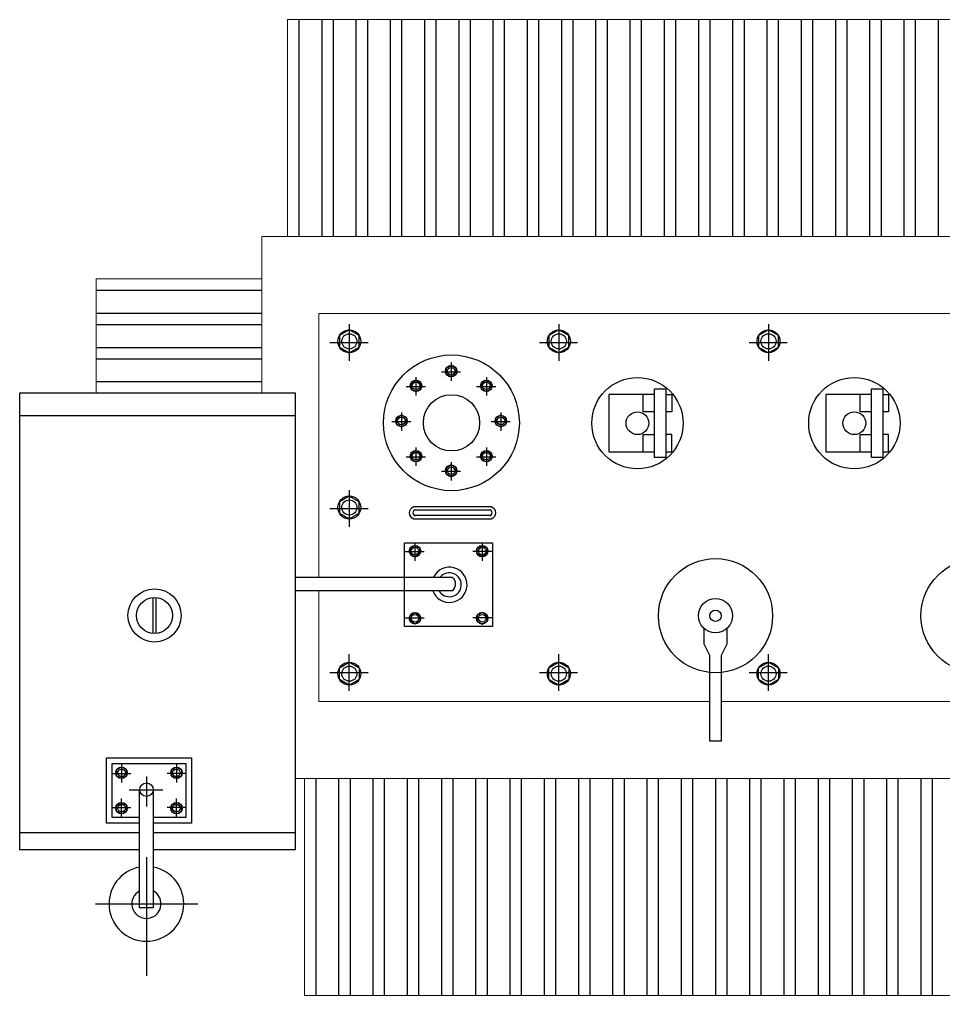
# Model space of a CAD drawing. Header units: inches. Extents: x 26.65 to 29.59, y 17.38 to 20.71.
# Drawn here: x 27.943 to 28.752, y 19.85 to 20.705 of the extents above; entities that cross this region are included whole.
import ezdxf

# ---------------------------------------------------------------- set-up
doc = ezdxf.new("R2010")
doc.units = ezdxf.units.IN
doc.header["$MEASUREMENT"] = 0
doc.linetypes.add('CENTERX2', pattern=[101.6, 63.5, -12.7, 12.7, -12.7])
doc.linetypes.add('DASHEDX2', pattern=[1.5, 1, -0.5])
doc.layers.add('001_Dark_1 50', color=7, linetype='Continuous', lineweight=0, true_color=0x5c5c5c)
doc.layers.add('003_Light_1 50', color=7, linetype='Continuous', true_color=0xc2c2c2)

msp = doc.modelspace()

# ---------------------------------------------------------------- linework, layer by layer
at = {"layer": '001_Dark_1 50'}
for points in [[(29.3875, 20.51512), (29.3875, 20.70512), (28.1775, 20.70512), (28.1775, 20.51512)], [(28.18467, 20.04012), (29.41, 20.04012), (29.41, 20.51512), (28.155, 20.51512), (28.155, 20.37787)], [(28.155, 20.47787), (28.01, 20.47787), (28.01, 20.37787)], [(29.0175, 20.10762), (29.36, 20.10762), (29.36, 20.44762), (28.205, 20.44762), (28.205, 20.2167)], [(28.205, 20.20466), (28.205, 20.10762), (28.5475, 20.10762)], [(28.5575, 20.10762), (28.7775, 20.10762)], [(28.19234, 20.04012), (28.19234, 19.85012), (29.40234, 19.85012), (29.40234, 20.04012)]]:
    msp.add_lwpolyline(points, dxfattribs=at)
at = {"layer": '003_Light_1 50'}
for p, q in [((28.1875, 20.70512), (28.1875, 20.51512)), ((28.2075, 20.70512), (28.2075, 20.51512)), ((28.2175, 20.70512), (28.2175, 20.51512)), ((28.2375, 20.70512), (28.2375, 20.51512)), ((28.2475, 20.70512), (28.2475, 20.51512)), ((28.2675, 20.70512), (28.2675, 20.51512)), ((28.2775, 20.70512), (28.2775, 20.51512)), ((28.2975, 20.70512), (28.2975, 20.51512)), ((28.3075, 20.70512), (28.3075, 20.51512)), ((28.3275, 20.70512), (28.3275, 20.51512)), ((28.3375, 20.70512), (28.3375, 20.51512)), ((28.3575, 20.70512), (28.3575, 20.51512)), ((28.3675, 20.70512), (28.3675, 20.51512)), ((28.3875, 20.70512), (28.3875, 20.51512)), ((28.3975, 20.70512), (28.3975, 20.51512)), ((28.4175, 20.70512), (28.4175, 20.51512)), ((28.4275, 20.70512), (28.4275, 20.51512)), ((28.4475, 20.70512), (28.4475, 20.51512)), ((28.4575, 20.70512), (28.4575, 20.51512)), ((28.4775, 20.70512), (28.4775, 20.51512)), ((28.4875, 20.70512), (28.4875, 20.51512)), ((28.5075, 20.70512), (28.5075, 20.51512)), ((28.5175, 20.70512), (28.5175, 20.51512)), ((28.5375, 20.70512), (28.5375, 20.51512)), ((28.5475, 20.70512), (28.5475, 20.51512)), ((28.5675, 20.70512), (28.5675, 20.51512)), ((28.5775, 20.70512), (28.5775, 20.51512)), ((28.5975, 20.70512), (28.5975, 20.51512)), ((28.6075, 20.70512), (28.6075, 20.51512)), ((28.6275, 20.70512), (28.6275, 20.51512)), ((28.6375, 20.70512), (28.6375, 20.51512)), ((28.6575, 20.70512), (28.6575, 20.51512)), ((28.6675, 20.70512), (28.6675, 20.51512)), ((28.6875, 20.70512), (28.6875, 20.51512)), ((28.6975, 20.70512), (28.6975, 20.51512)), ((28.7175, 20.70512), (28.7175, 20.51512)), ((28.7275, 20.70512), (28.7275, 20.51512)), ((28.7475, 20.70512), (28.7475, 20.51512)), ((28.01, 20.46787), (28.155, 20.46787)), ((28.01, 20.44787), (28.155, 20.44787)), ((28.01, 20.43787), (28.155, 20.43787)), ((28.01, 20.41787), (28.155, 20.41787)), ((28.01, 20.40787), (28.155, 20.40787)), ((28.01, 20.38787), (28.155, 20.38787)), ((28.28821, 20.27549), (28.35602, 20.27549)), ((28.35602, 20.27048), (28.28821, 20.27048)), ((28.18467, 20.2167), (28.32199, 20.2167)), ((28.05957, 20.1988), (28.05957, 20.16733)), ((28.06207, 20.19884), (28.06207, 20.16729)), ((28.20234, 20.04012), (28.20234, 19.85012)), ((28.22234, 20.04012), (28.22234, 19.85012)), ((28.23234, 20.04012), (28.23234, 19.85012)), ((28.25234, 20.04012), (28.25234, 19.85012)), ((28.26234, 20.04012), (28.26234, 19.85012)), ((28.28234, 20.04012), (28.28234, 19.85012)), ((28.29234, 20.04012), (28.29234, 19.85012)), ((28.31234, 20.04012), (28.31234, 19.85012)), ((28.32234, 20.04012), (28.32234, 19.85012)), ((28.34234, 20.04012), (28.34234, 19.85012)), ((28.35234, 20.04012), (28.35234, 19.85012)), ((28.37234, 20.04012), (28.37234, 19.85012)), ((28.38234, 20.04012), (28.38234, 19.85012)), ((28.40234, 20.04012), (28.40234, 19.85012)), ((28.41234, 20.04012), (28.41234, 19.85012)), ((28.43234, 20.04012), (28.43234, 19.85012)), ((28.44234, 20.04012), (28.44234, 19.85012)), ((28.46234, 20.04012), (28.46234, 19.85012)), ((28.47234, 20.04012), (28.47234, 19.85012)), ((28.49234, 20.04012), (28.49234, 19.85012)), ((28.50234, 20.04012), (28.50234, 19.85012)), ((28.52234, 20.04012), (28.52234, 19.85012)), ((28.53234, 20.04012), (28.53234, 19.85012)), ((28.55234, 20.04012), (28.55234, 19.85012)), ((28.56234, 20.04012), (28.56234, 19.85012)), ((28.58234, 20.04012), (28.58234, 19.85012)), ((28.59234, 20.04012), (28.59234, 19.85012)), ((28.61234, 20.04012), (28.61234, 19.85012)), ((28.62234, 20.04012), (28.62234, 19.85012)), ((28.64234, 20.04012), (28.64234, 19.85012)), ((28.65234, 20.04012), (28.65234, 19.85012)), ((28.67234, 20.04012), (28.67234, 19.85012)), ((28.68234, 20.04012), (28.68234, 19.85012)), ((28.70234, 20.04012), (28.70234, 19.85012)), ((28.71234, 20.04012), (28.71234, 19.85012)), ((28.73234, 20.04012), (28.73234, 19.85012)), ((28.74234, 20.04012), (28.74234, 19.85012))]:
    msp.add_line(p, q, dxfattribs=at)
at = {"layer": '003_Light_1 50', "linetype": 'CENTERX2'}
for p, q in [((28.23171, 20.43831), (28.23171, 20.40614)), ((28.4153, 20.43831), (28.4153, 20.40614)), ((28.5989, 20.43831), (28.5989, 20.40614)), ((28.21472, 20.42223), (28.24809, 20.42223)), ((28.39832, 20.42223), (28.43168, 20.42223)), ((28.58192, 20.42223), (28.61528, 20.42223)), ((28.32092, 20.40456), (28.32092, 20.38847)), ((28.29011, 20.3918), (28.29011, 20.37571)), ((28.31243, 20.39652), (28.32911, 20.39652)), ((28.35174, 20.3918), (28.35174, 20.37571)), ((28.28162, 20.38375), (28.2983, 20.38375)), ((28.34325, 20.38375), (28.35993, 20.38375)), ((28.27734, 20.36098), (28.27734, 20.3449)), ((28.3645, 20.36098), (28.3645, 20.3449)), ((28.26885, 20.35294), (28.28553, 20.35294)), ((28.35601, 20.35294), (28.37269, 20.35294)), ((28.29011, 20.33017), (28.29011, 20.31408)), ((28.35174, 20.33017), (28.35174, 20.31408)), ((28.28162, 20.32212), (28.2983, 20.32212)), ((28.32092, 20.3174), (28.32092, 20.30132)), ((28.34325, 20.32212), (28.35993, 20.32212)), ((28.31243, 20.30936), (28.32911, 20.30936)), ((28.23171, 20.29273), (28.23171, 20.26056)), ((28.21472, 20.27665), (28.24809, 20.27665)), ((28.28923, 20.247), (28.28923, 20.23091)), ((28.34812, 20.247), (28.34812, 20.23091)), ((28.28074, 20.23895), (28.29742, 20.23895)), ((28.35661, 20.23895), (28.33993, 20.23895)), ((28.28074, 20.18107), (28.29742, 20.18107)), ((28.35661, 20.18107), (28.33993, 20.18107)), ((28.23171, 20.11692), (28.23171, 20.14909)), ((28.4153, 20.11692), (28.4153, 20.14909)), ((28.5989, 20.11692), (28.5989, 20.14909)), ((28.21472, 20.13301), (28.24809, 20.13301)), ((28.39832, 20.13301), (28.43168, 20.13301)), ((28.58192, 20.13301), (28.61528, 20.13301)), ((28.03218, 20.05271), (28.03218, 20.03662)), ((28.08026, 20.05271), (28.08026, 20.03662)), ((28.02369, 20.04467), (28.04037, 20.04467)), ((28.054, 20.04209), (28.054, 20.01554)), ((28.08875, 20.04467), (28.07207, 20.04467)), ((28.03881, 20.0304), (28.06842, 20.0304)), ((28.03218, 20.00668), (28.03218, 20.02277)), ((28.08026, 20.00668), (28.08026, 20.02277)), ((28.02369, 20.01472), (28.04037, 20.01472)), ((28.08875, 20.01472), (28.07207, 20.01472)), ((28.05395, 19.9712), (28.05395, 19.86735)), ((28.0093, 19.93037), (28.09888, 19.93037))]:
    msp.add_line(p, q, dxfattribs=at)
at = {"layer": '003_Light_1 50', "linetype": 'DASHEDX2'}
for p, q in [((28.18467, 20.35787), (27.9428, 20.35787)), ((27.9428, 19.99287), (28.04798, 19.99287)), ((28.05991, 19.99287), (28.18467, 19.99287))]:
    msp.add_line(p, q, dxfattribs=at)
at = {"layer": '003_Light_1 50'}
for points in [[(28.23171, 20.41313), (28.24042, 20.41816), (28.24042, 20.42823), (28.23171, 20.43326), (28.22299, 20.42823), (28.22299, 20.41816)], [(28.4153, 20.41313), (28.42402, 20.41816), (28.42402, 20.42823), (28.4153, 20.43326), (28.40659, 20.42823), (28.40659, 20.41816)], [(28.5989, 20.41313), (28.60762, 20.41816), (28.60762, 20.42823), (28.5989, 20.43326), (28.59019, 20.42823), (28.59019, 20.41816)], [(28.32092, 20.39197), (28.32528, 20.39448), (28.32528, 20.39952), (28.32092, 20.40203), (28.31656, 20.39952), (28.31656, 20.39448)], [(28.29011, 20.3792), (28.29447, 20.38172), (28.29447, 20.38675), (28.29011, 20.38927), (28.28575, 20.38675), (28.28575, 20.38172)], [(28.35174, 20.3792), (28.35609, 20.38172), (28.35609, 20.38675), (28.35174, 20.38927), (28.34738, 20.38675), (28.34738, 20.38172)], [(28.49912, 20.38148), (28.50912, 20.38148), (28.50912, 20.32148), (28.49912, 20.32148)], [(28.69912, 20.32148), (28.68912, 20.32148), (28.68912, 20.38148), (28.69912, 20.38148)], [(28.27734, 20.34839), (28.2817, 20.35091), (28.2817, 20.35594), (28.27734, 20.35846), (28.27299, 20.35594), (28.27299, 20.35091)], [(28.3645, 20.34839), (28.36886, 20.35091), (28.36886, 20.35594), (28.3645, 20.35846), (28.36014, 20.35594), (28.36014, 20.35091)], [(28.29011, 20.31758), (28.29447, 20.32009), (28.29447, 20.32512), (28.29011, 20.32764), (28.28575, 20.32512), (28.28575, 20.32009)], [(28.35174, 20.31758), (28.35609, 20.32009), (28.35609, 20.32512), (28.35174, 20.32764), (28.34738, 20.32512), (28.34738, 20.32009)], [(28.32092, 20.30481), (28.32528, 20.30733), (28.32528, 20.31236), (28.32092, 20.31488), (28.31656, 20.31236), (28.31656, 20.30733)], [(28.23171, 20.26755), (28.24042, 20.27258), (28.24042, 20.28265), (28.23171, 20.28768), (28.22299, 20.28265), (28.22299, 20.27258)], [(28.28019, 20.2468), (28.35715, 20.2468), (28.35715, 20.17323), (28.28019, 20.17323)], [(28.28923, 20.23441), (28.29359, 20.23692), (28.29359, 20.24196), (28.28923, 20.24447), (28.28487, 20.24196), (28.28487, 20.23692)], [(28.34812, 20.23441), (28.34376, 20.23692), (28.34376, 20.24196), (28.34812, 20.24447), (28.35248, 20.24196), (28.35248, 20.23692)], [(28.28923, 20.18562), (28.29359, 20.1831), (28.29359, 20.17807), (28.28923, 20.17555), (28.28487, 20.17807), (28.28487, 20.1831)], [(28.34812, 20.18562), (28.34376, 20.1831), (28.34376, 20.17807), (28.34812, 20.17555), (28.35248, 20.17807), (28.35248, 20.1831)], [(28.23171, 20.1421), (28.24042, 20.13707), (28.24042, 20.12701), (28.23171, 20.12197), (28.22299, 20.12701), (28.22299, 20.13707)], [(28.4153, 20.1421), (28.42402, 20.13707), (28.42402, 20.12701), (28.4153, 20.12197), (28.40659, 20.12701), (28.40659, 20.13707)], [(28.5989, 20.1421), (28.60762, 20.13707), (28.60762, 20.12701), (28.5989, 20.12197), (28.59019, 20.12701), (28.59019, 20.13707)], [(28.03218, 20.04012), (28.03654, 20.04264), (28.03654, 20.04767), (28.03218, 20.05018), (28.02782, 20.04767), (28.02782, 20.04264)], [(28.08026, 20.04012), (28.0759, 20.04264), (28.0759, 20.04767), (28.08026, 20.05018), (28.08462, 20.04767), (28.08462, 20.04264)], [(28.03218, 20.01927), (28.03654, 20.01676), (28.03654, 20.01172), (28.03218, 20.00921), (28.02782, 20.01172), (28.02782, 20.01676)], [(28.08026, 20.01927), (28.0759, 20.01676), (28.0759, 20.01172), (28.08026, 20.00921), (28.08462, 20.01172), (28.08462, 20.01676)]]:
    msp.add_lwpolyline(points, close=True, dxfattribs=at)
for points in [[(28.05991, 19.97787), (28.18467, 19.97787), (28.18467, 20.37787), (27.9428, 20.37787), (27.9428, 19.97787), (28.04798, 19.97787)], [(28.49912, 20.37648), (28.45912, 20.37648), (28.45912, 20.32648), (28.49912, 20.32648)], [(28.49912, 20.36148), (28.48912, 20.36148), (28.48912, 20.37648)], [(28.50912, 20.37648), (28.51412, 20.37648), (28.51412, 20.36148), (28.50912, 20.36148)], [(28.68912, 20.37648), (28.64912, 20.37648), (28.64912, 20.32648), (28.68912, 20.32648)], [(28.68912, 20.36148), (28.67912, 20.36148), (28.67912, 20.37648)], [(28.69912, 20.37648), (28.70412, 20.37648), (28.70412, 20.36148), (28.69912, 20.36148)], [(28.48912, 20.32648), (28.48912, 20.34148), (28.49912, 20.34148)], [(28.50912, 20.32648), (28.51412, 20.32648), (28.51412, 20.34148), (28.50912, 20.34148)], [(28.67912, 20.32648), (28.67912, 20.34148), (28.68912, 20.34148)], [(28.69912, 20.32648), (28.70412, 20.32648), (28.70412, 20.34148), (28.69912, 20.34148)], [(28.5625, 20.17164), (28.5625, 20.15782), (28.5575, 20.14782), (28.5575, 20.07282), (28.5475, 20.07282), (28.5475, 20.14782), (28.5425, 20.15782), (28.5425, 20.17164)], [(28.04798, 20.00099), (28.01896, 20.00099), (28.01896, 20.0584), (28.09349, 20.0584), (28.09349, 20.00099), (28.05991, 20.00099)], [(28.04798, 20.00599), (28.02396, 20.00599), (28.02396, 20.0534), (28.08849, 20.0534), (28.08849, 20.00599), (28.05991, 20.00599)], [(28.05991, 20.0304), (28.05991, 19.92687), (28.04798, 19.92687), (28.04798, 20.0304)]]:
    msp.add_lwpolyline(points, dxfattribs=at)
msp.add_lwpolyline([(28.35602, 20.26748), (28.28821, 20.26748, -0.686948), (28.28821, 20.27849), (28.35602, 20.27849, -0.686948)], format="xyb", close=True, dxfattribs=at)
msp.add_lwpolyline([(28.32181, 20.2167, -0.438888), (28.32199, 20.20466), (28.18467, 20.20466)], format="xyb", dxfattribs=at)
for centre, radius in [((28.23171, 20.4232), 0.01006), ((28.23171, 20.4232), 0.00664), ((28.4153, 20.4232), 0.01006), ((28.4153, 20.4232), 0.00664), ((28.5989, 20.4232), 0.01006), ((28.5989, 20.4232), 0.00664), ((28.3212, 20.35179), 0.05945), ((28.32092, 20.397), 0.00503), ((28.32092, 20.397), 0.00332), ((28.29011, 20.38424), 0.00503), ((28.29011, 20.38424), 0.00332), ((28.35174, 20.38424), 0.00503), ((28.35174, 20.38424), 0.00332), ((28.48412, 20.35148), 0.04), ((28.67412, 20.35148), 0.04), ((28.3212, 20.35179), 0.02465), ((28.27734, 20.35342), 0.00503), ((28.3645, 20.35342), 0.00503), ((28.48412, 20.35148), 0.01), ((28.67412, 20.35148), 0.01), ((28.27734, 20.35342), 0.00332), ((28.3645, 20.35342), 0.00332), ((28.29011, 20.32261), 0.00503), ((28.29011, 20.32261), 0.00332), ((28.35174, 20.32261), 0.00503), ((28.35174, 20.32261), 0.00332), ((28.32092, 20.30984), 0.00503), ((28.32092, 20.30984), 0.00332), ((28.23171, 20.27762), 0.01006), ((28.23171, 20.27762), 0.00664), ((28.28923, 20.23944), 0.00503), ((28.28923, 20.23944), 0.00332), ((28.34812, 20.23944), 0.00503), ((28.34812, 20.23944), 0.00332), ((28.5525, 20.18282), 0.05), ((28.7825, 20.18282), 0.05), ((28.0611, 20.18306), 0.02331), ((28.0611, 20.18306), 0.01581), ((28.5525, 20.18282), 0.015), ((28.5525, 20.18282), 0.005), ((28.28923, 20.18059), 0.00503), ((28.28923, 20.18059), 0.00332), ((28.34812, 20.18059), 0.00503), ((28.34812, 20.18059), 0.00332), ((28.23171, 20.13204), 0.01006), ((28.23171, 20.13204), 0.00664), ((28.4153, 20.13204), 0.01006), ((28.4153, 20.13204), 0.00664), ((28.5989, 20.13204), 0.01006), ((28.5989, 20.13204), 0.00664), ((28.03218, 20.04515), 0.00503), ((28.08026, 20.04515), 0.00503), ((28.03218, 20.04515), 0.00332), ((28.08026, 20.04515), 0.00332), ((28.05403, 20.0304), 0.00588), ((28.03218, 20.01424), 0.00503), ((28.03218, 20.01424), 0.00332), ((28.08026, 20.01424), 0.00503), ((28.08026, 20.01424), 0.00332)]:
    msp.add_circle(centre, radius, dxfattribs=at)
for centre, radius, start, end in [((28.29033, 20.27299), 0.0029, 111.02594, 248.97406), ((28.35391, 20.27299), 0.0029, 291.02594, 68.97406), ((28.31936, 20.20992), 0.01547, 199.85161, 153.99985), ((28.31936, 20.20992), 0.01047, 210.1125, 139.63549), ((28.05395, 19.93037), 0.03276, 100.4908, 79.52771), ((28.05395, 19.93037), 0.01276, 117.8642, 62.18862)]:
    msp.add_arc(centre, radius, start, end, dxfattribs=at)

doc.saveas('drawing.dxf')
